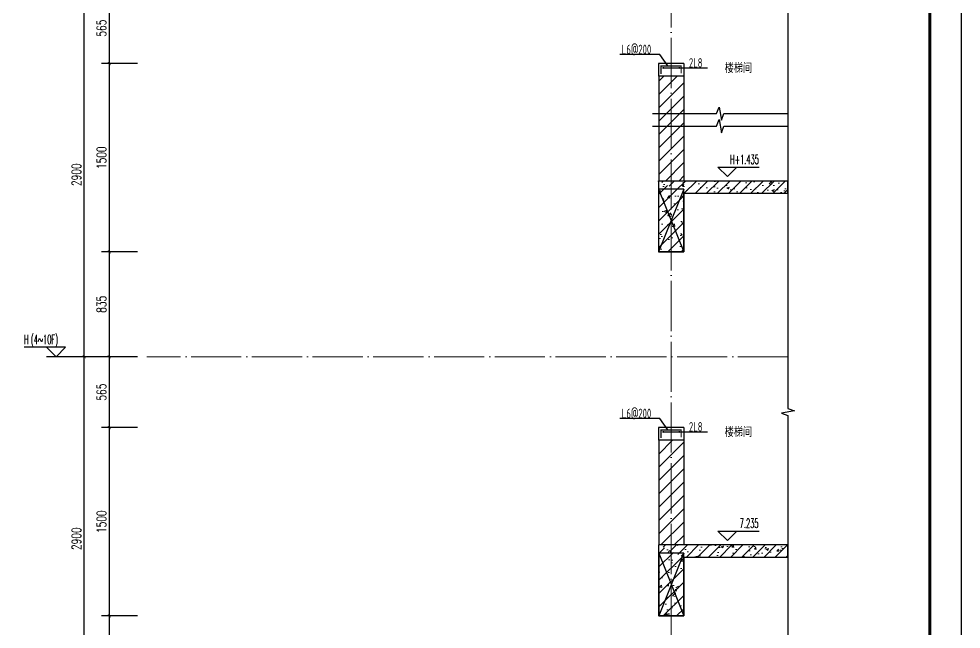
# Model space of a CAD drawing. Extents: x -461650 to 361314, y 245336 to 769729.
# Drawn here: x 329896 to 337404, y 666653 to 671515 of the extents above; entities that cross this region are included whole.
import ezdxf

# ---------------------------------------------------------------- set-up
doc = ezdxf.new("R2010")
doc.units = 0
doc.header["$LTSCALE"] = 1000
doc.linetypes.add('DOTE', pattern=[2.42, 2, -0.2, 0.02, -0.2])
doc.layers.get('0').update_dxf_attribs({"linetype": 'CONTINUOUS'})
doc.layers.get('DEFPOINTS').update_dxf_attribs({"linetype": 'CONTINUOUS'})
for name, color, linetype in [('DIM_ELEV', 3, 'CONTINUOUS'), ('DIM_SYMB', 3, 'CONTINUOUS'), ('PUB_DIM', 3, 'CONTINUOUS'), ('PUB_TEXT', 2, 'CONTINUOUS'), ('REIN', 6, 'CONTINUOUS'), ('S-大样-砼线', 7, 'CONTINUOUS'), ('S-引出线', 40, 'CONTINUOUS'), ('TEXT', 2, 'CONTINUOUS'), ('WALL', 5, 'CONTINUOUS'), ('yichutu', 7, 'CONTINUOUS')]:
    doc.layers.add(name, color=color, linetype=linetype)
for name, color, linetype, lineweight in [('DOTE', 19, 'DOTE', 9), ('PUB_HATCH', 8, 'CONTINUOUS', 9), ('图框', 9, 'CONTINUOUS', 18)]:
    doc.layers.add(name, color=color, linetype=linetype, lineweight=lineweight)
doc.styles.add('_TCH_DIM', font='SIMPLEX.shx', dxfattribs={"width": 0.7, "bigfont": 'GBCBIG.shx'})
doc.styles.add('_TCH_DIM_T3', font='SIMPLEX', dxfattribs={"width": 0.705882, "bigfont": 'GBCBIG'})
doc.styles.add('TSSD_REIN', font='tssdeng.shx', dxfattribs={"width": 0.7, "height": 300, "bigfont": 'tssdchn.shx'})
doc.styles.add('w', font='tssdeng.shx', dxfattribs={"width": 0.8, "bigfont": 'tssdchn.shx'})
doc.dimstyles.new('_TCH_ARCH&&25', dxfattribs={"dimtxt": 74.375, "dimasz": 25, "dimexe": 62.5, "dimexo": 75, "dimgap": 25, "dimtad": 1, "dimdec": 0, "dimzin": 0, "dimdsep": 46, "dimtxsty": '_TCH_DIM_T3', "dimblk": 'ARCHTICK', "dimcen": 0.09, "dimclrt": 7, "dimazin": 0, "dimtfac": 1, "dimtdec": 0, "dimtix": 1, "dimtmove": 2, "dimatfit": 3, "dimldrblk": 'ARCHTICK', "dimfxl": 0, "dimtolj": 1, "dimtzin": 0, "dimarcsym": 0})
pattern_1 = [(45, (-737876.65, 828566.014), (-53.0330086, 53.0330086), []), (50, (-737876.65, 828566.01), (215.178055, -18.82564), [22.5, -247.5]), (355, (-737876.65, 828566.01), (-41.6254, 225.65764), [18, -198]), (100.4514, (-737858.72, 828564.45), (173.552815, 206.831863), [19.122057, -210.342634]), (46.1842, (-737876.65, 828626.01), (320.172315, -49.655704), [33.75, -371.25]), (96.6356, (-737849.97, 828621.88), (280.39881, 292.23536), [28.68309, -315.5139]), (351.1842, (-737876.65, 828626), (280.39858, 292.23558), [27, -297]), (21, (-737846.65, 828611.01), (179.072116, -120.785667), [22.5, -247.5]), (326, (-737846.65, 828611.01), (72.9946, 217.545014), [18, -198]), (71.4514, (-737831.72, 828600.95), (252.06679, 96.75915), [19.122057, -210.342634]), (37.5, (-737876.65, 828566.014), (3.6479566, 99.868156), [0, -195.6, 0, -201, 0, -198.75]), (7.5, (-737876.65, 828566.01), (78.920861, 118.323514), [0, -114.6, 0, -191.1, 0, -75.75]), (327.5, (-737943.55, 828566.014), (160.146731, -6.7664615), [0, -75, 0, -234, 0, -310.5]), (317.5, (-737973.55, 828566.01), (174.95585, 30.031495), [0, -97.5, 0, -155.4, 0, -220.5])]
pattern_2 = [(45, (-737876.65, 828619.87), (-53.03303, 53.03303), [])]
pattern_3 = [(45, (-737876.647, 828566.014), (-44.194174, 44.194174), []), (50, (-737876.65, 828566.01), (179.315046, -15.688034), [18.75, -206.25]), (355, (-737876.65, 828566.01), (-34.687833, 188.048033), [15, -165]), (100.4514, (-737861.7, 828564.7), (144.627345, 172.359886), [15.935047, -175.285528]), (46.1842, (-737876.65, 828616.01), (266.81026, -41.379754), [28.125, -309.375]), (96.6356, (-737854.4, 828612.57), (233.665676, 243.52947), [23.90257, -262.92825]), (351.1842, (-737876.65, 828616.01), (233.665486, 243.52965), [22.5, -247.5]), (21, (-737851.65, 828603.51), (149.226763, -100.654723), [18.75, -206.25]), (326, (-737851.65, 828603.51), (60.828833, 181.28751), [15, -165]), (71.4514, (-737839.21, 828595.13), (210.055657, 80.632624), [15.935047, -175.285528]), (37.5, (-737876.647, 828566.014), (3.039964, 83.2234635), [0, -163, 0, -167.5, 0, -165.625]), (7.5, (-737876.65, 828566.01), (65.767384, 98.602928), [0, -95.5, 0, -159.25, 0, -63.125]), (327.5, (-737932.397, 828566.014), (133.455609, -5.638718), [0, -62.5, 0, -195, 0, -258.75]), (317.5, (-737957.4, 828566.01), (145.796542, 25.026246), [0, -81.25, 0, -129.5, 0, -183.75])]

# ---------------------------------------------------------------- blocks, each defined once
blk = doc.blocks.new('GFDDDDRG')
at = {"layer": '图框'}
blk.add_lwpolyline([(923310, -107437), (923310, -159999), (893610, -159999), (893610, -107437)], close=True, dxfattribs=at)
blk.add_lwpolyline([(923310, -107437), (923310, -159999), (893610, -159999), (893610, -107437)], close=True, dxfattribs=at)
at = {"layer": '图框', "const_width": 50}
blk.add_lwpolyline([(894110, -159499), (922810, -159499), (922810, -108687), (894110, -108687)], close=True, dxfattribs=at)
blk = doc.blocks.new('yct-1051-594-26275-14850-25-1002.0')
at = {"layer": 'yichutu', "color": 7}
blk.add_lwpolyline([(0, 0), (0, 14850), (26275, 14850), (26275, 0)], close=True, dxfattribs=at)
blk = doc.blocks.new('_ArchTick')
at = {"color": 0, "linetype": 'ByBlock', "const_width": 0.15}
blk.add_lwpolyline([(-0.5, -0.5), (0.5, 0.5)], dxfattribs=at)
blk = doc.blocks.new('*D636')
at = {"layer": 'DEFPOINTS', "color": 0}
for p in [(330616.6, 666758), (330916.6, 666758), (330916.6, 665923)]:
    blk.add_point(p, dxfattribs=at)
at = {"layer": 'PUB_DIM', "color": 0, "lineweight": -2}
for p, q in [((330841.6, 666758), (330554.1, 666758)), ((330616.6, 665923), (330616.6, 666758)), ((330841.6, 665923), (330554.1, 665923))]:
    blk.add_line(p, q, dxfattribs=at)
at = {"layer": 'PUB_DIM', "color": 0, "lineweight": -2, "xscale": 25, "yscale": 25, "zscale": 25}
for p, rotation in [((330616.6, 666758), 90), ((330616.6, 665923), 270)]:
    blk.add_blockref('_ArchTick', p, dxfattribs=dict(at, rotation=rotation))
at = {"layer": 'PUB_DIM', "color": 7, "insert": (330554.5, 666340.5), "char_height": 74.38, "attachment_point": 5, "rotation": 90, "style": '_TCH_DIM_T3'}
blk.add_mtext('\\A1;835', dxfattribs=at)
blk = doc.blocks.new('*D637')
at = {"layer": 'DEFPOINTS', "color": 0}
for p in [(330616.6, 668258), (330916.6, 668258), (330916.6, 666758)]:
    blk.add_point(p, dxfattribs=at)
at = {"layer": 'PUB_DIM', "color": 0, "lineweight": -2}
for p, q in [((330841.6, 668258), (330554.1, 668258)), ((330616.6, 666758), (330616.6, 668258)), ((330841.6, 666758), (330554.1, 666758))]:
    blk.add_line(p, q, dxfattribs=at)
at = {"layer": 'PUB_DIM', "color": 0, "lineweight": -2, "xscale": 25, "yscale": 25, "zscale": 25}
for p, rotation in [((330616.6, 668258), 90), ((330616.6, 666758), 270)]:
    blk.add_blockref('_ArchTick', p, dxfattribs=dict(at, rotation=rotation))
at = {"layer": 'PUB_DIM', "color": 7, "insert": (330554.5, 667508), "char_height": 74.38, "attachment_point": 5, "rotation": 90, "style": '_TCH_DIM_T3'}
blk.add_mtext('\\A1;1500', dxfattribs=at)
blk = doc.blocks.new('*D638')
at = {"layer": 'DEFPOINTS', "color": 0}
for p in [(330616.6, 668823), (330916.6, 668823), (330916.6, 668258)]:
    blk.add_point(p, dxfattribs=at)
at = {"layer": 'PUB_DIM', "color": 0, "lineweight": -2}
for p, q in [((330841.6, 668823), (330554.1, 668823)), ((330616.6, 668258), (330616.6, 668823)), ((330841.6, 668258), (330554.1, 668258))]:
    blk.add_line(p, q, dxfattribs=at)
at = {"layer": 'PUB_DIM', "color": 0, "lineweight": -2, "xscale": 25, "yscale": 25, "zscale": 25}
for p, rotation in [((330616.6, 668823), 90), ((330616.6, 668258), 270)]:
    blk.add_blockref('_ArchTick', p, dxfattribs=dict(at, rotation=rotation))
at = {"layer": 'PUB_DIM', "color": 7, "insert": (330554.5, 668540.5), "char_height": 74.38, "attachment_point": 5, "rotation": 90, "style": '_TCH_DIM_T3'}
blk.add_mtext('\\A1;565', dxfattribs=at)
blk = doc.blocks.new('*D639')
at = {"layer": 'DEFPOINTS', "color": 0}
for p in [(330616.6, 669658), (330916.6, 669658), (330916.6, 668823)]:
    blk.add_point(p, dxfattribs=at)
at = {"layer": 'PUB_DIM', "color": 0, "lineweight": -2}
for p, q in [((330841.6, 669658), (330554.1, 669658)), ((330616.6, 668823), (330616.6, 669658)), ((330841.6, 668823), (330554.1, 668823))]:
    blk.add_line(p, q, dxfattribs=at)
at = {"layer": 'PUB_DIM', "color": 0, "lineweight": -2, "xscale": 25, "yscale": 25, "zscale": 25}
for p, rotation in [((330616.6, 669658), 90), ((330616.6, 668823), 270)]:
    blk.add_blockref('_ArchTick', p, dxfattribs=dict(at, rotation=rotation))
at = {"layer": 'PUB_DIM', "color": 7, "insert": (330554.5, 669240.5), "char_height": 74.38, "attachment_point": 5, "rotation": 90, "style": '_TCH_DIM_T3'}
blk.add_mtext('\\A1;835', dxfattribs=at)
blk = doc.blocks.new('*D640')
at = {"layer": 'DEFPOINTS', "color": 0}
for p in [(330616.6, 671158), (330916.6, 671158), (330916.6, 669658)]:
    blk.add_point(p, dxfattribs=at)
at = {"layer": 'PUB_DIM', "color": 0, "lineweight": -2}
for p, q in [((330841.6, 671158), (330554.1, 671158)), ((330616.6, 669658), (330616.6, 671158)), ((330841.6, 669658), (330554.1, 669658))]:
    blk.add_line(p, q, dxfattribs=at)
at = {"layer": 'PUB_DIM', "color": 0, "lineweight": -2, "xscale": 25, "yscale": 25, "zscale": 25}
for p, rotation in [((330616.6, 671158), 90), ((330616.6, 669658), 270)]:
    blk.add_blockref('_ArchTick', p, dxfattribs=dict(at, rotation=rotation))
at = {"layer": 'PUB_DIM', "color": 7, "insert": (330554.5, 670408), "char_height": 74.38, "attachment_point": 5, "rotation": 90, "style": '_TCH_DIM_T3'}
blk.add_mtext('\\A1;1500', dxfattribs=at)
blk = doc.blocks.new('*D641')
at = {"layer": 'DEFPOINTS', "color": 0}
for p in [(330616.6, 671723), (330916.6, 671723), (330916.6, 671158)]:
    blk.add_point(p, dxfattribs=at)
at = {"layer": 'PUB_DIM', "color": 0, "lineweight": -2}
for p, q in [((330841.6, 671723), (330554.1, 671723)), ((330616.6, 671158), (330616.6, 671723)), ((330841.6, 671158), (330554.1, 671158))]:
    blk.add_line(p, q, dxfattribs=at)
at = {"layer": 'PUB_DIM', "color": 0, "lineweight": -2, "xscale": 25, "yscale": 25, "zscale": 25}
for p, rotation in [((330616.6, 671723), 90), ((330616.6, 671158), 270)]:
    blk.add_blockref('_ArchTick', p, dxfattribs=dict(at, rotation=rotation))
at = {"layer": 'PUB_DIM', "color": 7, "insert": (330554.5, 671440.5), "char_height": 74.38, "attachment_point": 5, "rotation": 90, "style": '_TCH_DIM_T3'}
blk.add_mtext('\\A1;565', dxfattribs=at)
blk = doc.blocks.new('*D651')
at = {"layer": 'DEFPOINTS', "color": 0}
for p in [(330416.6, 668823), (330916.6, 668823), (330916.6, 665923)]:
    blk.add_point(p, dxfattribs=at)
at = {"layer": 'PUB_DIM', "color": 0, "lineweight": -2}
for p, q in [((330841.6, 668823), (330354.1, 668823)), ((330416.6, 665923), (330416.6, 668823)), ((330841.6, 665923), (330354.1, 665923))]:
    blk.add_line(p, q, dxfattribs=at)
at = {"layer": 'PUB_DIM', "color": 0, "lineweight": -2, "xscale": 25, "yscale": 25, "zscale": 25}
for p, rotation in [((330416.6, 668823), 90), ((330416.6, 665923), 270)]:
    blk.add_blockref('_ArchTick', p, dxfattribs=dict(at, rotation=rotation))
at = {"layer": 'PUB_DIM', "color": 7, "insert": (330354.5, 667373), "char_height": 74.38, "attachment_point": 5, "rotation": 90, "style": '_TCH_DIM_T3'}
blk.add_mtext('\\A1;2900', dxfattribs=at)
blk = doc.blocks.new('*D652')
at = {"layer": 'DEFPOINTS', "color": 0}
for p in [(330416.6, 671723), (330916.6, 671723), (330916.6, 668823)]:
    blk.add_point(p, dxfattribs=at)
at = {"layer": 'PUB_DIM', "color": 0, "lineweight": -2}
for p, q in [((330841.6, 671723), (330354.1, 671723)), ((330416.6, 668823), (330416.6, 671723)), ((330841.6, 668823), (330354.1, 668823))]:
    blk.add_line(p, q, dxfattribs=at)
at = {"layer": 'PUB_DIM', "color": 0, "lineweight": -2, "xscale": 25, "yscale": 25, "zscale": 25}
for p, rotation in [((330416.6, 671723), 90), ((330416.6, 668823), 270)]:
    blk.add_blockref('_ArchTick', p, dxfattribs=dict(at, rotation=rotation))
at = {"layer": 'PUB_DIM', "color": 7, "insert": (330354.5, 670273), "char_height": 74.38, "attachment_point": 5, "rotation": 90, "style": '_TCH_DIM_T3'}
blk.add_mtext('\\A1;2900', dxfattribs=at)
blk = doc.blocks.new('20210809.03331612')
at = {"layer": 'REIN', "const_width": 9}
blk.add_lwpolyline([(87484.2, 67998.8), (87484.2, 68062.6), (87644.1, 68062.6), (87644.1, 68004.6)], dxfattribs=at)
at = {"layer": 'REIN', "const_width": 8}
for points in [[(87497.7, 68047.5, 1), (87505.7, 68047.5, 1)], [(87625.1, 68047.5, 1), (87633.1, 68047.5, 1)]]:
    blk.add_lwpolyline(points, format="xyb", close=True, dxfattribs=at)
at = {"layer": 'S-大样-砼线'}
for p, q in [((87465.2, 67080.9), (87665.2, 66580.9)), ((87665.2, 67080.9), (87465.2, 66580.9))]:
    blk.add_line(p, q, dxfattribs=at)
blk.add_lwpolyline([(87665.2, 67080.9), (87465.2, 67080.9), (87465.2, 66580.9), (87665.2, 66580.9)], close=True, dxfattribs=at)
at = {"layer": 'S-引出线'}
for p, q in [((87474.6, 68154.8), (87154.5, 68154.8)), ((87538.8, 68062.6), (87474.6, 68154.8)), ((87501.7, 68047.5), (87853.3, 68047.5))]:
    blk.add_line(p, q, dxfattribs=at)
at = {"layer": 'TEXT', "style": 'w', "width": 0.7}
for s, p in [('L6@200', (87171.5, 68157)), ('2L8', (87706.2, 68049.9))]:
    blk.add_text(s, height=75, rotation=0, dxfattribs=at).set_placement(p)

msp = doc.modelspace()

# ---------------------------------------------------------------- hatches: boundary and pattern name
at = {"layer": 'PUB_HATCH'}
h = msp.add_hatch(dxfattribs=at)
h.set_pattern_fill('普通砖', color=256, scale=30, style=0)
h.set_pattern_definition(pattern_2)
h.paths.add_polyline_path([(335193.68, 671058.02), (334993.68, 671058.02), (334993.69, 670223.02), (335193.69, 670223.02)])
h = msp.add_hatch(dxfattribs=at)
h.set_pattern_fill('钢筋混凝土', color=256, scale=30, style=0)
h.set_pattern_definition(pattern_1)
h.paths.add_polyline_path([(335193.64, 670123.02), (334993.64, 670223.02), (334993.64, 669658.02), (335193.64, 669658.02)])
h = msp.add_hatch(dxfattribs=at)
h.set_pattern_fill('钢筋混凝土', color=256, scale=25, style=0)
h.set_pattern_definition(pattern_3)
h.paths.add_polyline_path([(336023.86, 670223.02), (334993.64, 670223.02), (335193.64, 670123.02), (336023.86, 670123.02)])
h = msp.add_hatch(dxfattribs=at)
h.set_pattern_fill('普通砖', color=256, scale=30, style=0)
h.set_pattern_definition(pattern_2)
h.paths.add_polyline_path([(335193.68, 668158.02), (334993.68, 668158.02), (334993.69, 667323.02), (335193.69, 667323.02)])
h = msp.add_hatch(dxfattribs=at)
h.set_pattern_fill('钢筋混凝土', color=256, scale=30, style=0)
h.set_pattern_definition(pattern_1)
h.paths.add_polyline_path([(335193.64, 667223.02), (334993.64, 667323.02), (334993.64, 666758.02), (335193.64, 666758.02)])
h = msp.add_hatch(dxfattribs=at)
h.set_pattern_fill('钢筋混凝土', color=256, scale=25, style=0)
h.set_pattern_definition(pattern_3)
h.paths.add_polyline_path([(336023.85, 667323.02), (334993.64, 667323.02), (335193.64, 667223.02), (336023.85, 667223.02)])

# ---------------------------------------------------------------- linework, layer by layer
at = {"layer": 'DIM_ELEV', "color": 6}
for p, q in [((335541.13, 670258.01), (335466.13, 670333.01)), ((335466.13, 670333.01), (335794.13, 670333.01)), ((335541.13, 670258.01), (335616.13, 670333.01)), ((335541.12, 667358.01), (335466.12, 667433.01)), ((335466.12, 667433.01), (335794.12, 667433.01)), ((335541.12, 667358.01), (335616.12, 667433.01))]:
    msp.add_line(p, q, dxfattribs=at)
at = {"layer": 'DIM_ELEV'}
for p, q in [((330266.64, 668897.98), (329938.64, 668897.98)), ((330191.64, 668822.98), (330116.64, 668897.98)), ((330191.64, 668822.98), (330266.64, 668897.98)), ((330616.64, 668822.98), (330116.64, 668822.98))]:
    msp.add_line(p, q, dxfattribs=at)
at = {"layer": 'DIM_SYMB'}
msp.add_lwpolyline([(336023.86, 678043), (336023.86, 668411.12), (336076.36, 668392.01), (335971.36, 668373.49), (336023.86, 668354.87), (336023.86, 658722.98)], dxfattribs=at)
at = {"layer": 'DIM_SYMB', "color": 5}
for points in [[(334943.61, 670760), (335455.61, 670760), (335474.72, 670812.5), (335493.23, 670707.5), (335511.86, 670760), (336023.86, 670760)], [(334943.61, 670660), (335455.61, 670660), (335474.72, 670712.5), (335493.23, 670607.5), (335511.86, 670660), (336023.86, 670660)]]:
    msp.add_lwpolyline(points, dxfattribs=at)
at = {"layer": 'DOTE', "color": 1, "linetype": 'DOTE', "ltscale": 0.2}
for p, q in [((335093.63, 678622.98), (335093.65, 659023)), ((336023.86, 668822.98), (330916.64, 668822.98)), ((336023.86, 668822.98), (330916.64, 668822.98))]:
    msp.add_line(p, q, dxfattribs=at)
at = {"layer": 'WALL'}
for p, q in [((334993.61, 671158.02), (334993.61, 671058.02)), ((335193.61, 671158.02), (334993.61, 671158.02)), ((335193.61, 671158.02), (335193.61, 671058.02)), ((335193.61, 671058.02), (334993.61, 671058.02)), ((334993.68, 671058.02), (334993.69, 670223.02)), ((335193.61, 671058.02), (335193.68, 671058.02)), ((335193.68, 671058.02), (335193.69, 670223.02)), ((334993.64, 670223.02), (334993.64, 669658.02)), ((336023.86, 670223.02), (334993.64, 670223.02)), ((336023.86, 670123.02), (336023.86, 670223.02)), ((335193.64, 670123.02), (335193.64, 669658.02)), ((336023.86, 670123.02), (335193.64, 670123.02)), ((335193.64, 669658.02), (334993.64, 669658.02)), ((334993.61, 668258.02), (334993.61, 668158.02)), ((335193.61, 668258.02), (334993.61, 668258.02)), ((335193.61, 668258.02), (335193.61, 668158.02)), ((335193.61, 668158.02), (334993.61, 668158.02)), ((334993.68, 668158.02), (334993.69, 667323.02)), ((335193.61, 668158.02), (335193.68, 668158.02)), ((335193.68, 668158.02), (335193.69, 667323.02)), ((334993.64, 667323.02), (334993.64, 666758.02)), ((336023.85, 667323.02), (334993.64, 667323.02)), ((336023.85, 667223.02), (336023.85, 667323.02)), ((335193.64, 667223.02), (335193.64, 666758.02)), ((336023.85, 667223.02), (335193.64, 667223.02)), ((335193.64, 666758.02), (334993.64, 666758.02))]:
    msp.add_line(p, q, dxfattribs=at)

# ---------------------------------------------------------------- block references
at = {"xscale": 0.5, "yscale": 0.5, "zscale": 0.5}
msp.add_blockref('GFDDDDRG', (-124251.04, 734849.49), dxfattribs=at)
at = {"layer": 'S-大样-砼线'}
for p in [(247528.43, 603077.08), (247528.5, 600177.08)]:
    msp.add_blockref('20210809.03331612', p, dxfattribs=at)
at = {"layer": 'yichutu', "rotation": 270}
msp.add_blockref('yct-1051-594-26275-14850-25-1002.0', (322553.85, 681131.01), dxfattribs=at)

# ---------------------------------------------------------------- texts
at = {"layer": 'DIM_ELEV', "color": 7, "style": '_TCH_DIM', "width": 0.494118}
msp.add_text('H+1.435', height=74.375, dxfattribs=at).set_placement((335562.63, 670358.04))
at = {"layer": 'PUB_TEXT'}
for s, height, style, width, p in [('楼梯间', 80, 'TSSD_REIN', 0.7, (335519.66, 671083.64)), ('H', 74.38, '_TCH_DIM', 0.494118, (329936.04, 668924.23)), ('(4~10F)', 74.375, '_TCH_DIM', 0.494118, (329991.81, 668923.01)), ('楼梯间', 80, 'TSSD_REIN', 0.7, (335519.65, 668183.64))]:
    msp.add_text(s, height=height, dxfattribs=dict(at, style=style, width=width)).set_placement(p)
at = {"layer": 'PUB_TEXT', "color": 6, "style": '_TCH_DIM', "width": 0.494118}
msp.add_text('7.235', height=74.375, dxfattribs=at).set_placement((335639.62, 667459.26))

# ---------------------------------------------------------------- dimensions: what is measured, and where the dimension line sits
at = {"layer": 'PUB_DIM'}
for p1, p2, distance, picture, middle in [((330916.64, 668822.98), (330916.64, 671722.98), 500, '*D652', (330354.45, 670272.98)), ((330916.64, 671158.02), (330916.64, 671722.98), 300, '*D641', (330554.45, 671440.5)), ((330916.64, 669658.02), (330916.64, 671158.02), 300, '*D640', (330554.45, 670408.02)), ((330916.64, 668822.98), (330916.64, 669658.02), 300, '*D639', (330554.45, 669240.5)), ((330916.64, 665922.98), (330916.64, 668822.98), 500, '*D651', (330354.45, 667372.98)), ((330916.64, 668258.02), (330916.64, 668822.98), 300, '*D638', (330554.45, 668540.5)), ((330916.64, 666758.02), (330916.64, 668258.02), 300, '*D637', (330554.45, 667508.02)), ((330916.64, 665922.98), (330916.64, 666758.02), 300, '*D636', (330554.45, 666340.5))]:
    dim = msp.add_aligned_dim(p1=p1, p2=p2, distance=distance, dimstyle='_TCH_ARCH&&25', dxfattribs=at)
    dim.commit()
    dim.dimension.update_dxf_attribs({"geometry": picture, "text_midpoint": middle})

doc.saveas('drawing.dxf')
